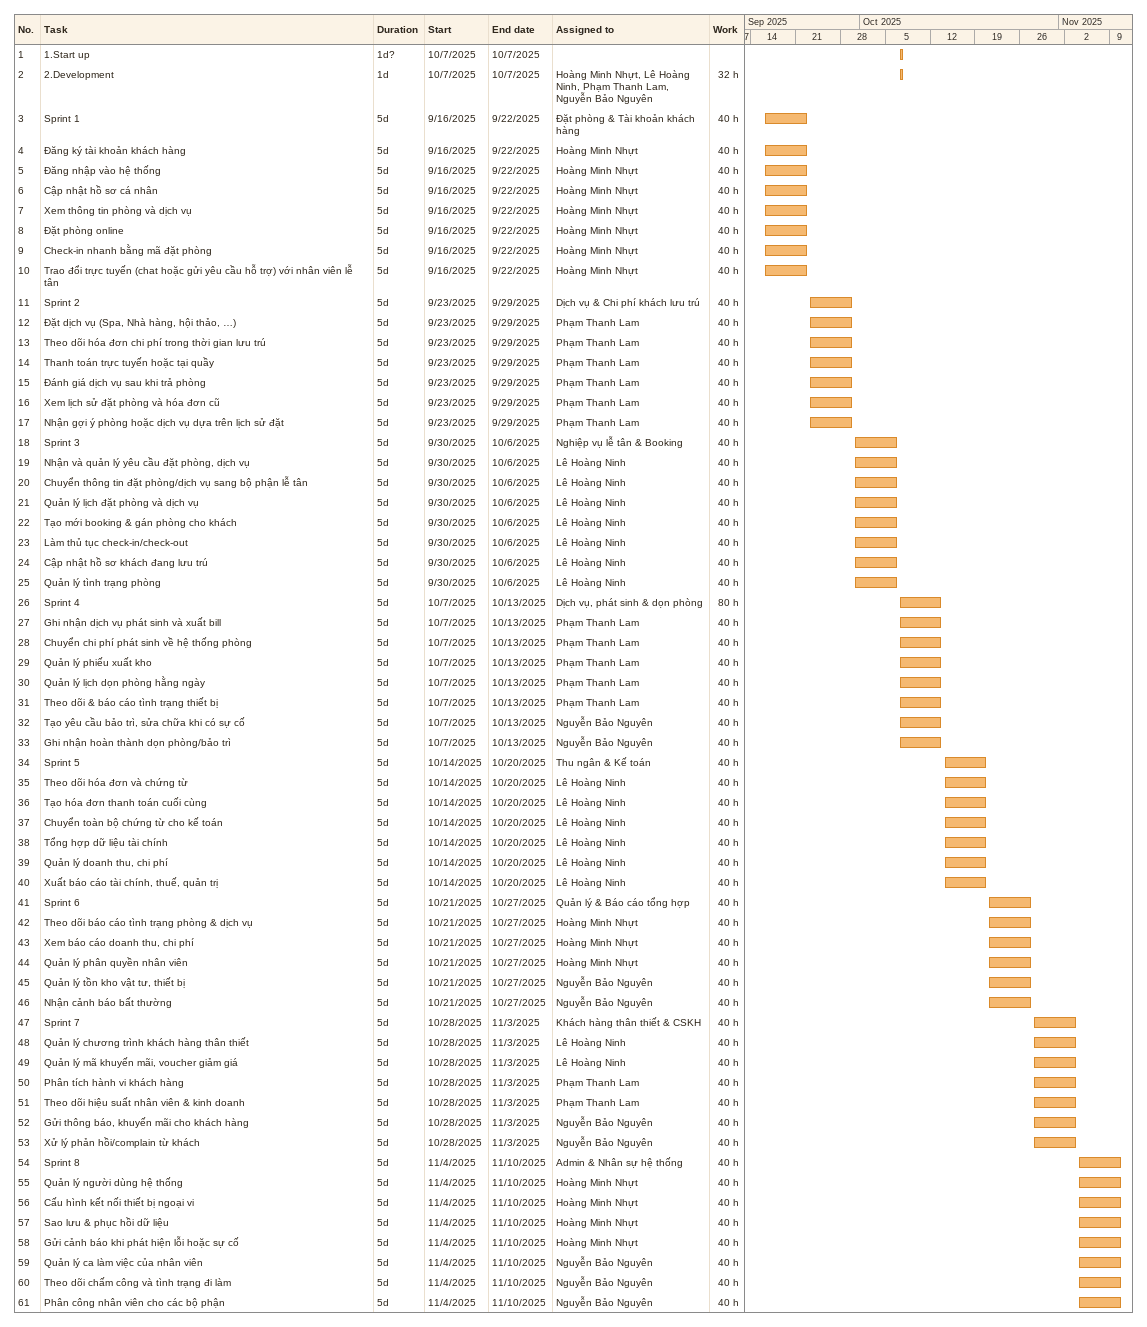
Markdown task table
| ID | Task | Duration | Start | Finish | Resources | Work (h) |
|---|---|---|---|---|---|---|
| 1 | 1.Start up | 1d? | 2025-10-07 | 2025-10-07 |  |  |
| 2 | 2.Development | 1d | 2025-10-07 | 2025-10-07 | Hoàng Minh Nhựt, Lê Hoàng Ninh, Phạm Thanh Lam, Nguyễn Bảo Nguyên | 32 |
| 3 | Sprint 1 | 5d | 2025-09-16 | 2025-09-22 | Đặt phòng & Tài khoản khách hàng | 40 |
| 4 | Đăng ký tài khoản khách hàng | 5d | 2025-09-16 | 2025-09-22 | Hoàng Minh Nhựt | 40 |
| 5 | Đăng nhập vào hệ thống | 5d | 2025-09-16 | 2025-09-22 | Hoàng Minh Nhựt | 40 |
| 6 | Cập nhật hồ sơ cá nhân | 5d | 2025-09-16 | 2025-09-22 | Hoàng Minh Nhựt | 40 |
| 7 | Xem thông tin phòng và dịch vụ | 5d | 2025-09-16 | 2025-09-22 | Hoàng Minh Nhựt | 40 |
| 8 | Đặt phòng online | 5d | 2025-09-16 | 2025-09-22 | Hoàng Minh Nhựt | 40 |
| 9 | Check-in nhanh bằng mã đặt phòng | 5d | 2025-09-16 | 2025-09-22 | Hoàng Minh Nhựt | 40 |
| 10 | Trao đổi trực tuyến (chat hoặc gửi yêu cầu hỗ trợ) với nhân viên lễ tân | 5d | 2025-09-16 | 2025-09-22 | Hoàng Minh Nhựt | 40 |
| 11 | Sprint 2 | 5d | 2025-09-23 | 2025-09-29 | Dịch vụ & Chi phí khách lưu trú | 40 |
| 12 | Đặt dịch vụ (Spa, Nhà hàng, hội thảo, …) | 5d | 2025-09-23 | 2025-09-29 | Phạm Thanh Lam | 40 |
| 13 | Theo dõi hóa đơn chi phí trong thời gian lưu trú | 5d | 2025-09-23 | 2025-09-29 | Phạm Thanh Lam | 40 |
| 14 | Thanh toán trực tuyến hoặc tại quầy | 5d | 2025-09-23 | 2025-09-29 | Phạm Thanh Lam | 40 |
| 15 | Đánh giá dịch vụ sau khi trả phòng | 5d | 2025-09-23 | 2025-09-29 | Phạm Thanh Lam | 40 |
| 16 | Xem lịch sử đặt phòng và hóa đơn cũ | 5d | 2025-09-23 | 2025-09-29 | Phạm Thanh Lam | 40 |
| 17 | Nhận gợi ý phòng hoặc dịch vụ dựa trên lịch sử đặt | 5d | 2025-09-23 | 2025-09-29 | Phạm Thanh Lam | 40 |
| 18 | Sprint 3 | 5d | 2025-09-30 | 2025-10-06 | Nghiệp vụ lễ tân & Booking | 40 |
| 19 | Nhận và quản lý yêu cầu đặt phòng, dịch vụ | 5d | 2025-09-30 | 2025-10-06 | Lê Hoàng Ninh | 40 |
| 20 | Chuyển thông tin đặt phòng/dịch vụ sang bộ phận lễ tân | 5d | 2025-09-30 | 2025-10-06 | Lê Hoàng Ninh | 40 |
| 21 | Quản lý lịch đặt phòng và dịch vụ | 5d | 2025-09-30 | 2025-10-06 | Lê Hoàng Ninh | 40 |
| 22 | Tạo mới booking & gán phòng cho khách | 5d | 2025-09-30 | 2025-10-06 | Lê Hoàng Ninh | 40 |
| 23 | Làm thủ tục check-in/check-out | 5d | 2025-09-30 | 2025-10-06 | Lê Hoàng Ninh | 40 |
| 24 | Cập nhật hồ sơ khách đang lưu trú | 5d | 2025-09-30 | 2025-10-06 | Lê Hoàng Ninh | 40 |
| 25 | Quản lý tình trạng phòng | 5d | 2025-09-30 | 2025-10-06 | Lê Hoàng Ninh | 40 |
| 26 | Sprint 4 | 5d | 2025-10-07 | 2025-10-13 | Dịch vụ, phát sinh & dọn phòng | 80 |
| 27 | Ghi nhận dịch vụ phát sinh và xuất bill | 5d | 2025-10-07 | 2025-10-13 | Phạm Thanh Lam | 40 |
| 28 | Chuyển chi phí phát sinh về hệ thống phòng | 5d | 2025-10-07 | 2025-10-13 | Phạm Thanh Lam | 40 |
| 29 | Quản lý phiếu xuất kho | 5d | 2025-10-07 | 2025-10-13 | Phạm Thanh Lam | 40 |
| 30 | Quản lý lịch dọn phòng hằng ngày | 5d | 2025-10-07 | 2025-10-13 | Phạm Thanh Lam | 40 |
| 31 | Theo dõi & báo cáo tình trạng thiết bị | 5d | 2025-10-07 | 2025-10-13 | Phạm Thanh Lam | 40 |
| 32 | Tạo yêu cầu bảo trì, sửa chữa khi có sự cố | 5d | 2025-10-07 | 2025-10-13 | Nguyễn Bảo Nguyên | 40 |
| 33 | Ghi nhận hoàn thành dọn phòng/bảo trì | 5d | 2025-10-07 | 2025-10-13 | Nguyễn Bảo Nguyên | 40 |
| 34 | Sprint 5 | 5d | 2025-10-14 | 2025-10-20 | Thu ngân & Kế toán | 40 |
| 35 | Theo dõi hóa đơn và chứng từ | 5d | 2025-10-14 | 2025-10-20 | Lê Hoàng Ninh | 40 |
| 36 | Tạo hóa đơn thanh toán cuối cùng | 5d | 2025-10-14 | 2025-10-20 | Lê Hoàng Ninh | 40 |
| 37 | Chuyển toàn bộ chứng từ cho kế toán | 5d | 2025-10-14 | 2025-10-20 | Lê Hoàng Ninh | 40 |
| 38 | Tổng hợp dữ liệu tài chính | 5d | 2025-10-14 | 2025-10-20 | Lê Hoàng Ninh | 40 |
| 39 | Quản lý doanh thu, chi phí | 5d | 2025-10-14 | 2025-10-20 | Lê Hoàng Ninh | 40 |
| 40 | Xuất báo cáo tài chính, thuế, quản trị | 5d | 2025-10-14 | 2025-10-20 | Lê Hoàng Ninh | 40 |
| 41 | Sprint 6 | 5d | 2025-10-21 | 2025-10-27 | Quản lý & Báo cáo tổng hợp | 40 |
| 42 | Theo dõi báo cáo tình trạng phòng & dịch vụ | 5d | 2025-10-21 | 2025-10-27 | Hoàng Minh Nhựt | 40 |
| 43 | Xem báo cáo doanh thu, chi phí | 5d | 2025-10-21 | 2025-10-27 | Hoàng Minh Nhựt | 40 |
| 44 | Quản lý phân quyền nhân viên | 5d | 2025-10-21 | 2025-10-27 | Hoàng Minh Nhựt | 40 |
| 45 | Quản lý tồn kho vật tư, thiết bị | 5d | 2025-10-21 | 2025-10-27 | Nguyễn Bảo Nguyên | 40 |
| 46 | Nhận cảnh báo bất thường | 5d | 2025-10-21 | 2025-10-27 | Nguyễn Bảo Nguyên | 40 |
| 47 | Sprint 7 | 5d | 2025-10-28 | 2025-11-03 | Khách hàng thân thiết & CSKH | 40 |
| 48 | Quản lý chương trình khách hàng thân thiết | 5d | 2025-10-28 | 2025-11-03 | Lê Hoàng Ninh | 40 |
| 49 | Quản lý mã khuyến mãi, voucher giảm giá | 5d | 2025-10-28 | 2025-11-03 | Lê Hoàng Ninh | 40 |
| 50 | Phân tích hành vi khách hàng | 5d | 2025-10-28 | 2025-11-03 | Phạm Thanh Lam | 40 |
| 51 | Theo dõi hiệu suất nhân viên & kinh doanh | 5d | 2025-10-28 | 2025-11-03 | Phạm Thanh Lam | 40 |
| 52 | Gửi thông báo, khuyến mãi cho khách hàng | 5d | 2025-10-28 | 2025-11-03 | Nguyễn Bảo Nguyên | 40 |
| 53 | Xử lý phản hồi/complain từ khách | 5d | 2025-10-28 | 2025-11-03 | Nguyễn Bảo Nguyên | 40 |
| 54 | Sprint 8 | 5d | 2025-11-04 | 2025-11-10 | Admin & Nhân sự hệ thống | 40 |
| 55 | Quản lý người dùng hệ thống | 5d | 2025-11-04 | 2025-11-10 | Hoàng Minh Nhựt | 40 |
| 56 | Cấu hình kết nối thiết bị ngoại vi | 5d | 2025-11-04 | 2025-11-10 | Hoàng Minh Nhựt | 40 |
| 57 | Sao lưu & phục hồi dữ liệu | 5d | 2025-11-04 | 2025-11-10 | Hoàng Minh Nhựt | 40 |
| 58 | Gửi cảnh báo khi phát hiện lỗi hoặc sự cố | 5d | 2025-11-04 | 2025-11-10 | Hoàng Minh Nhựt | 40 |
| 59 | Quản lý ca làm việc của nhân viên | 5d | 2025-11-04 | 2025-11-10 | Nguyễn Bảo Nguyên | 40 |
| 60 | Theo dõi chấm công và tình trạng đi làm | 5d | 2025-11-04 | 2025-11-10 | Nguyễn Bảo Nguyên | 40 |
| 61 | Phân công nhân viên cho các bộ phận | 5d | 2025-11-04 | 2025-11-10 | Nguyễn Bảo Nguyên | 40 |
